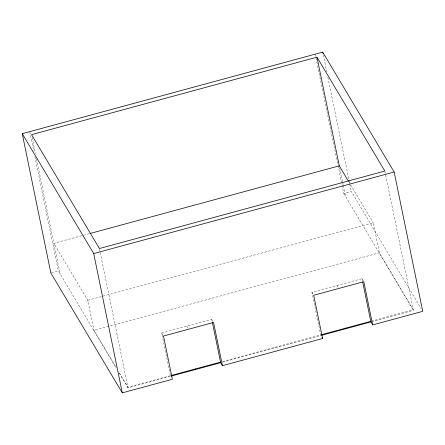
<?xml version="1.0" encoding="UTF-8"?>
<svg xmlns="http://www.w3.org/2000/svg" width="445" height="445" viewBox="0 0 445 445"><rect width="100%" height="100%" fill="white"/><g stroke="black" fill="none" stroke-linecap="round" stroke-linejoin="round"><path stroke-width="0.33" stroke-dasharray="2.23 1.67" d="M89.367 233.669L53.856 243.309L87.793 300.258L94.084 330.885M51.47 272.813L58.356 270.944L116.351 368.26M338.072 165.618L343.79 193.475L351.3 191.439L420.97 308.346M87.793 300.258L373.227 222.789L379.513 253.422M119.182 373.005L128.021 387.834L170.585 376.281L161.707 333.038L211.781 319.449L212.971 321.446M222.661 362.147L320.812 335.508L311.934 292.265L362.013 278.676L363.203 280.673M170.463 375.691L127.899 387.239L118.353 371.225M222.539 361.557L320.689 334.918M371.43 321.145L413.333 309.776L379.39 252.827L93.962 330.296L116.234 367.665M371.553 321.741L413.455 310.365L384.997 171.737M348.836 181.86L350.248 184.23M350.599 184.825L373.227 222.789M343.79 193.475L413.455 310.365M336.971 285.473L338.167 287.47M311.934 292.265L313.124 294.262M186.744 326.241L187.935 328.243M161.707 333.038L162.898 335.035M323.265 54.846L326.752 71.84M327.865 77.274L348.93 179.886M349.069 180.564L349.625 183.284M349.764 183.963L351.3 191.439M339.707 167.887L342.5 181.499M342.644 182.177L343.201 184.903M343.34 185.582L345.576 196.473M362.013 278.676L362.43 280.706M315.194 54.168L337.933 164.934M211.781 319.449L212.198 321.479M99.563 249.206L100.119 251.926M100.259 252.604L128.021 387.834M32.107 137.349L35.45 153.653M36.568 159.088L60.142 273.942M29.759 131.637L33.809 151.345M34.921 156.779L58.356 270.944"/><path stroke-width="0.67" d="M372.676 324.917L363.799 281.674L313.719 295.263L322.597 338.506L222.444 365.69L213.572 322.447L163.493 336.036L172.371 379.279L122.297 392.868L50.847 272.98L22.25 133.672L322.703 52.132L394.153 172.02L422.75 311.328L372.676 324.917L370.885 321.919L362.708 282.063M316.979 57.166L31.545 134.635L99.424 248.527L384.858 171.058L316.979 57.166L339.29 165.846L348.48 181.265M90.04 233.492L339.29 165.846M22.25 133.672L93.7 253.561L394.153 172.02M171.781 375.33L220.536 362.097M321.351 334.74L370.768 321.329M171.242 376.103L220.659 362.692L222.444 365.69M321.474 335.33L370.885 321.919M322.002 337.51L322.597 338.506M322.703 52.132L322.987 53.489M345.726 328.121L345.848 328.716M212.337 322.158L220.659 362.692M195.5 368.894L195.622 369.489M93.7 253.561L122.297 392.868"/></g></svg>
